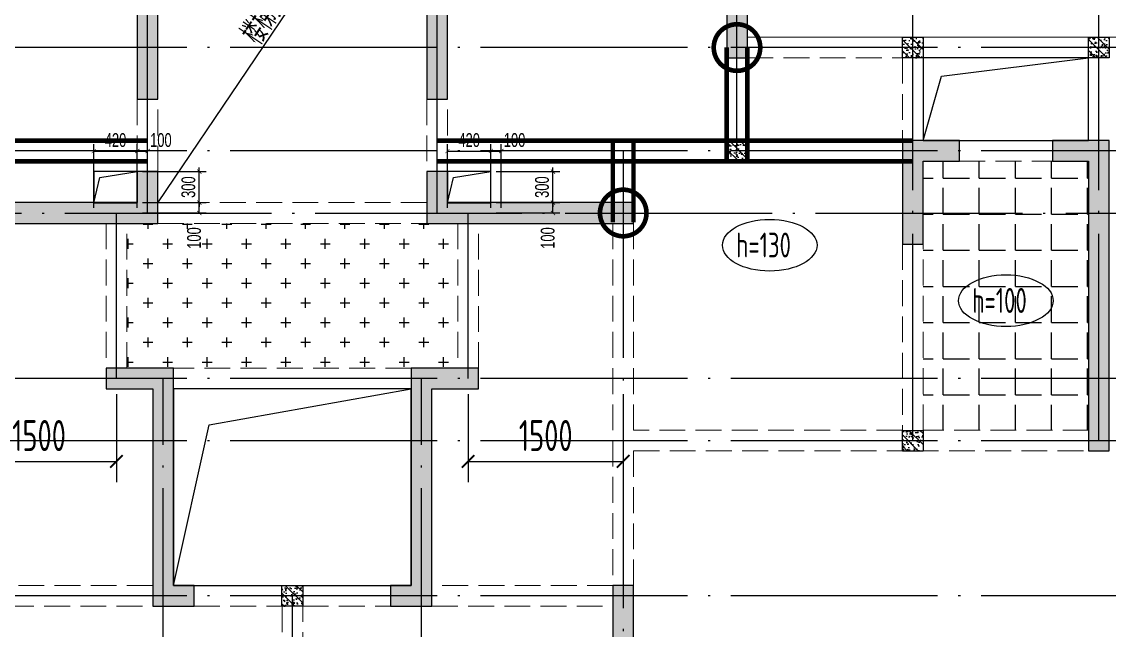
# Model space of a CAD drawing. Extents: x -1307975 to -76406, y -96289 to 379359.
# Drawn here: x -823953 to -813436, y 281936 to 287817 of the extents above; entities that cross this region are included whole.
import ezdxf

# ---------------------------------------------------------------- set-up
doc = ezdxf.new("R2010")
doc.units = 0
doc.header["$LTSCALE"] = 1000
doc.linetypes.add('DASH', pattern=[0.35, 0.25, -0.1])
doc.linetypes.add('DOTE', pattern=[2.42, 2, -0.2, 0.02, -0.2])
doc.layers.get('0').update_dxf_attribs({"linetype": 'CONTINUOUS'})
doc.layers.get('DEFPOINTS').update_dxf_attribs({"linetype": 'CONTINUOUS'})
doc.layers.add('+公共字体', color=7, linetype='CONTINUOUS', lineweight=20)
for name, color, linetype in [('A-DOTE', 10, 'DOTE'), ('ROOF', 183, 'CONTINUOUS'), ('S-B板填充', 251, 'CONTINUOUS'), ('S-B板标注', 3, 'CONTINUOUS'), ('S-B板配筋号', 7, 'CONTINUOUS'), ('S-C承台编号', 6, 'CONTINUOUS'), ('S-D洞口', 4, 'CONTINUOUS'), ('S-D洞口标注', 3, 'CONTINUOUS'), ('S-L主梁线', 4, 'DASH'), ('S-Q墙填充', 252, 'CONTINUOUS'), ('S-Q墙实线', 6, 'CONTINUOUS'), ('S-Q墙标注', 3, 'CONTINUOUS'), ('S-板正筋', 2, 'CONTINUOUS'), ('S-构造柱', 212, 'CONTINUOUS')]:
    doc.layers.add(name, color=color, linetype=linetype)
doc.layers.add('配箍校核', color=34, linetype='CONTINUOUS', plot=False)
doc.styles.add('TSSD_REIN', font='tssdeng.shx', dxfattribs={"width": 0.7, "height": 300, "bigfont": 'tssdchn.shx'})
doc.styles.add('结构文字', font='zstxt.shx', dxfattribs={"width": 0.7, "bigfont": 'zshz.shx'})
doc.dimstyles.new('STRUCK', dxfattribs={"dimtxt": 400, "dimasz": 121, "dimexe": 200, "dimexo": 150, "dimgap": 115, "dimtad": 1, "dimdec": 0, "dimdsep": 46, "dimtxsty": '结构文字', "dimblk": 'ARCHTICK', "dimcen": 400, "dimclrd": 3, "dimclre": 3, "dimclrt": 7, "dimadec": 0, "dimazin": 0, "dimtfac": 1, "dimtdec": 0, "dimtix": 1, "dimtmove": 2, "dimatfit": 3, "dimldrblk": '_DIMX', "dimfxl": 1, "dimtolj": 1, "dimtzin": 0, "dimarcsym": 0})
doc.dimstyles.new('STRUCK30', dxfattribs={"dimscale": 0.33333, "dimtxt": 400, "dimasz": 121, "dimexe": 200, "dimexo": 150, "dimgap": 115, "dimtad": 1, "dimdec": 0, "dimdsep": 46, "dimtxsty": '结构文字', "dimblk": 'ARCHTICK', "dimcen": 400, "dimclrd": 3, "dimclre": 3, "dimclrt": 7, "dimadec": 0, "dimazin": 0, "dimtfac": 1, "dimtdec": 0, "dimtix": 1, "dimtmove": 2, "dimatfit": 3, "dimldrblk": '_DIMX', "dimfxl": 1, "dimtolj": 1, "dimtzin": 0, "dimarcsym": 0})

# ---------------------------------------------------------------- blocks, each defined once
blk = doc.blocks.new('20210726.16350016')
at = {"layer": 'A-DOTE'}
for p, q in [((40700, 13100.3), (40700, 21100)), ((43500, 13100.3), (43500, 21100)), ((46400, 13700), (46400, 21100)), ((48100, 10900), (48100, 21100)), ((49900, 10900), (49900, 21100)), ((55600, 14700), (3600, 14700)), ((55600, 13700), (3600, 13700)), ((45299.8, 13700), (45300, 3600)), ((3600, 13100.3), (55600, 13100.3)), ((40400, 11500), (40400, 13100)), ((43800, 11500), (43800, 13100)), ((55600, 11500), (3600, 11500)), ((40850, 3600), (40850, 11500)), ((43350, 3600), (43350, 11500)), ((55600, 10900), (3600, 10900)), ((55600, 9400), (3600, 9400)), ((42100, 9400), (42100, 3600))]:
    blk.add_line(p, q, dxfattribs=at)
blk = doc.blocks.new('_ArchTick')
at = {"color": 0, "linetype": 'ByBlock', "const_width": 0.15}
blk.add_lwpolyline([(-0.5, -0.5), (0.5, 0.5)], dxfattribs=at)
blk = doc.blocks.new('*D936')
at = {"layer": 'DEFPOINTS', "color": 0, "transparency": 16777216}
for p in [(-819416, 286369), (-818816, 286369), (-819416, 286069)]:
    blk.add_point(p, dxfattribs=at)
at = {"layer": 'S-D洞口标注', "color": 3, "lineweight": -2, "transparency": 16777216}
for p, q in [((-819366, 286369), (-818749, 286369)), ((-818816, 286369), (-818816, 286409)), ((-818816, 286069), (-818816, 286369)), ((-819366, 286069), (-818749, 286069)), ((-818816, 286069), (-818816, 286028))]:
    blk.add_line(p, q, dxfattribs=at)
at = {"layer": 'S-D洞口标注', "color": 3, "lineweight": -2, "transparency": 16777216, "xscale": 40.33293, "yscale": 40.33293, "zscale": 40.33293}
for p, rotation in [((-818816, 286369), 270), ((-818816, 286069), 90)]:
    blk.add_blockref('_ArchTick', p, dxfattribs=dict(at, rotation=rotation))
at = {"layer": 'S-D洞口标注', "color": 7, "transparency": 16777216, "insert": (-818921, 286219), "char_height": 133.3, "attachment_point": 5, "rotation": 90, "style": '结构文字'}
blk.add_mtext('\\A1;300', dxfattribs=at)
blk = doc.blocks.new('_DIMX')
blk.add_line((-150, 0), (150, 0))
at = {"const_width": 50}
blk.add_lwpolyline([(-70, -70), (70, 70)], dxfattribs=at)
blk = doc.blocks.new('*D937')
at = {"layer": 'DEFPOINTS', "color": 0, "transparency": 16777216}
for p in [(-819416, 286568), (-819836, 285968), (-819416, 285969)]:
    blk.add_point(p, dxfattribs=at)
at = {"layer": 'S-D洞口标注', "color": 3, "lineweight": -2, "transparency": 16777216}
for p, q in [((-819836, 286018), (-819836, 286635)), ((-819416, 286019), (-819416, 286635)), ((-819836, 286568), (-819416, 286568))]:
    blk.add_line(p, q, dxfattribs=at)
at = {"layer": 'S-D洞口标注', "color": 3, "lineweight": -2, "transparency": 16777216, "xscale": 40.33293, "yscale": 40.33293, "zscale": 40.33293, "rotation": 180}
blk.add_blockref('_ArchTick', (-819836, 286568), dxfattribs=at)
at = {"layer": 'S-D洞口标注', "color": 3, "lineweight": -2, "transparency": 16777216, "xscale": 40.33293, "yscale": 40.33293, "zscale": 40.33293}
blk.add_blockref('_ArchTick', (-819416, 286568), dxfattribs=at)
at = {"layer": 'S-D洞口标注', "color": 7, "transparency": 16777216, "insert": (-819626, 286673), "char_height": 133.3, "attachment_point": 5, "style": '结构文字'}
blk.add_mtext('\\A1;420', dxfattribs=at)
blk = doc.blocks.new('*D938')
at = {"layer": 'DEFPOINTS', "color": 0, "transparency": 16777216}
for p in [(-819316, 286568), (-819416, 285969), (-819316, 285969)]:
    blk.add_point(p, dxfattribs=at)
at = {"layer": 'S-D洞口标注', "color": 3, "lineweight": -2, "transparency": 16777216}
for p, q in [((-819416, 286019), (-819416, 286635)), ((-819316, 286019), (-819316, 286635)), ((-819416, 286568), (-819316, 286568))]:
    blk.add_line(p, q, dxfattribs=at)
at = {"layer": 'S-D洞口标注', "color": 3, "lineweight": -2, "transparency": 16777216, "xscale": 40.33293, "yscale": 40.33293, "zscale": 40.33293, "rotation": 180}
blk.add_blockref('_ArchTick', (-819416, 286568), dxfattribs=at)
at = {"layer": 'S-D洞口标注', "color": 3, "lineweight": -2, "transparency": 16777216, "xscale": 40.33293, "yscale": 40.33293, "zscale": 40.33293}
blk.add_blockref('_ArchTick', (-819316, 286568), dxfattribs=at)
at = {"layer": 'S-D洞口标注', "color": 7, "transparency": 16777216, "insert": (-819187, 286673), "char_height": 133.3, "attachment_point": 5, "style": '结构文字'}
blk.add_mtext('\\A1;100', dxfattribs=at)
blk = doc.blocks.new('*D939')
at = {"layer": 'DEFPOINTS', "color": 0, "transparency": 16777216}
for p in [(-819416, 286069), (-818816, 286069), (-819416, 285969)]:
    blk.add_point(p, dxfattribs=at)
at = {"layer": 'S-D洞口标注', "color": 3, "lineweight": -2, "transparency": 16777216}
for p, q in [((-819366, 286069), (-818749, 286069)), ((-818816, 285969), (-818816, 286069)), ((-819366, 285969), (-818749, 285969))]:
    blk.add_line(p, q, dxfattribs=at)
at = {"layer": 'S-D洞口标注', "color": 3, "lineweight": -2, "transparency": 16777216, "xscale": 40.33293, "yscale": 40.33293, "zscale": 40.33293}
for p, rotation in [((-818816, 286069), 90), ((-818816, 285969), 270)]:
    blk.add_blockref('_ArchTick', p, dxfattribs=dict(at, rotation=rotation))
at = {"layer": 'S-D洞口标注', "color": 7, "transparency": 16777216, "insert": (-818866, 285727), "char_height": 133.3, "attachment_point": 5, "rotation": 90, "style": '结构文字'}
blk.add_mtext('\\A1;100', dxfattribs=at)
blk = doc.blocks.new('*D940')
at = {"layer": 'DEFPOINTS', "color": 0, "transparency": 16777216}
for p in [(-822836, 286369), (-822236, 286369), (-822836, 286069)]:
    blk.add_point(p, dxfattribs=at)
at = {"layer": 'S-D洞口标注', "color": 3, "lineweight": -2, "transparency": 16777216}
for p, q in [((-822786, 286369), (-822169, 286369)), ((-822236, 286369), (-822236, 286409)), ((-822236, 286069), (-822236, 286369)), ((-822786, 286069), (-822169, 286069)), ((-822236, 286069), (-822236, 286028))]:
    blk.add_line(p, q, dxfattribs=at)
at = {"layer": 'S-D洞口标注', "color": 3, "lineweight": -2, "transparency": 16777216, "xscale": 40.33293, "yscale": 40.33293, "zscale": 40.33293}
for p, rotation in [((-822236, 286369), 270), ((-822236, 286069), 90)]:
    blk.add_blockref('_ArchTick', p, dxfattribs=dict(at, rotation=rotation))
at = {"layer": 'S-D洞口标注', "color": 7, "transparency": 16777216, "insert": (-822341, 286219), "char_height": 133.3, "attachment_point": 5, "rotation": 90, "style": '结构文字'}
blk.add_mtext('\\A1;300', dxfattribs=at)
blk = doc.blocks.new('*D941')
at = {"layer": 'DEFPOINTS', "color": 0, "transparency": 16777216}
for p in [(-822836, 286568), (-823256, 285968), (-822836, 285969)]:
    blk.add_point(p, dxfattribs=at)
at = {"layer": 'S-D洞口标注', "color": 3, "lineweight": -2, "transparency": 16777216}
for p, q in [((-823256, 286018), (-823256, 286635)), ((-822836, 286019), (-822836, 286635)), ((-823256, 286568), (-822836, 286568))]:
    blk.add_line(p, q, dxfattribs=at)
at = {"layer": 'S-D洞口标注', "color": 3, "lineweight": -2, "transparency": 16777216, "xscale": 40.33293, "yscale": 40.33293, "zscale": 40.33293, "rotation": 180}
blk.add_blockref('_ArchTick', (-823256, 286568), dxfattribs=at)
at = {"layer": 'S-D洞口标注', "color": 3, "lineweight": -2, "transparency": 16777216, "xscale": 40.33293, "yscale": 40.33293, "zscale": 40.33293}
blk.add_blockref('_ArchTick', (-822836, 286568), dxfattribs=at)
at = {"layer": 'S-D洞口标注', "color": 7, "transparency": 16777216, "insert": (-823046, 286673), "char_height": 133.3, "attachment_point": 5, "style": '结构文字'}
blk.add_mtext('\\A1;420', dxfattribs=at)
blk = doc.blocks.new('*D942')
at = {"layer": 'DEFPOINTS', "color": 0, "transparency": 16777216}
for p in [(-822736, 286568), (-822836, 285969), (-822736, 285969)]:
    blk.add_point(p, dxfattribs=at)
at = {"layer": 'S-D洞口标注', "color": 3, "lineweight": -2, "transparency": 16777216}
for p, q in [((-822836, 286019), (-822836, 286635)), ((-822736, 286019), (-822736, 286635)), ((-822836, 286568), (-822736, 286568))]:
    blk.add_line(p, q, dxfattribs=at)
at = {"layer": 'S-D洞口标注', "color": 3, "lineweight": -2, "transparency": 16777216, "xscale": 40.33293, "yscale": 40.33293, "zscale": 40.33293, "rotation": 180}
blk.add_blockref('_ArchTick', (-822836, 286568), dxfattribs=at)
at = {"layer": 'S-D洞口标注', "color": 3, "lineweight": -2, "transparency": 16777216, "xscale": 40.33293, "yscale": 40.33293, "zscale": 40.33293}
blk.add_blockref('_ArchTick', (-822736, 286568), dxfattribs=at)
at = {"layer": 'S-D洞口标注', "color": 7, "transparency": 16777216, "insert": (-822607, 286673), "char_height": 133.3, "attachment_point": 5, "style": '结构文字'}
blk.add_mtext('\\A1;100', dxfattribs=at)
blk = doc.blocks.new('*D943')
at = {"layer": 'DEFPOINTS', "color": 0, "transparency": 16777216}
for p in [(-822836, 286069), (-822236, 286069), (-822836, 285969)]:
    blk.add_point(p, dxfattribs=at)
at = {"layer": 'S-D洞口标注', "color": 3, "lineweight": -2, "transparency": 16777216}
for p, q in [((-822786, 286069), (-822169, 286069)), ((-822236, 285969), (-822236, 286069)), ((-822786, 285969), (-822169, 285969))]:
    blk.add_line(p, q, dxfattribs=at)
at = {"layer": 'S-D洞口标注', "color": 3, "lineweight": -2, "transparency": 16777216, "xscale": 40.33293, "yscale": 40.33293, "zscale": 40.33293}
for p, rotation in [((-822236, 286069), 90), ((-822236, 285969), 270)]:
    blk.add_blockref('_ArchTick', p, dxfattribs=dict(at, rotation=rotation))
at = {"layer": 'S-D洞口标注', "color": 7, "transparency": 16777216, "insert": (-822286, 285727), "char_height": 133.3, "attachment_point": 5, "rotation": 90, "style": '结构文字'}
blk.add_mtext('\\A1;100', dxfattribs=at)
blk = doc.blocks.new('20210803.22403995')
at = {"layer": '+公共字体', "color": 2, "const_width": 45}
for points in [[(-822438, -168387, 1), (-822438, -167937, 1), (-822438, -168387, -1)], [(-823538, -169986, 1), (-823538, -169536, 1), (-823538, -169986, -1)]]:
    blk.add_lwpolyline(points, format="xyb", dxfattribs=at)
blk = doc.blocks.new('20210807.15313138')
at = {"layer": 'S-Q墙填充'}
h = blk.add_hatch(color=252, dxfattribs=at)
h.dxf.hatch_style = 1
h.paths.add_polyline_path([(97216, 67840), (97216, 68190), (97016, 68190), (97016, 67940), (96216, 67940), (96216, 67740), (97016, 67740), (97016, 66540), (97216, 66540)])
h = blk.add_hatch(color=252, dxfattribs=at)
h.dxf.hatch_style = 1
h.paths.add_polyline_path([(99816, 67840), (99816, 66540), (100016, 66540), (100016, 67740), (100815, 67740), (100815, 67940), (100016, 67940), (100016, 68190), (99816, 68190)])
h = blk.add_hatch(color=252, dxfattribs=at)
h.dxf.hatch_style = 1
h.paths.add_polyline_path([(102916, 67940), (102316, 67940), (102316, 67740), (102716, 67740), (102716, 66940), (102916, 66940)])
h = blk.add_hatch(color=252, dxfattribs=at)
h.dxf.hatch_style = 1
h.paths.add_polyline_path([(104416, 66140), (104416, 65140), (104616, 65140), (104616, 65940), (104966, 65940), (104966, 66140)])
h = blk.add_hatch(color=252, dxfattribs=at)
h.dxf.hatch_style = 1
h.paths.add_polyline_path([(106416, 66140), (105866, 66140), (105866, 65940), (106216, 65940), (106216, 63140), (106416, 63140)])
h = blk.add_hatch(color=252, dxfattribs=at)
h.dxf.hatch_style = 1
h.paths.add_polyline_path([(95216, 65340), (96816, 65340), (97216, 65340), (97216, 65840), (97016, 65840), (97016, 65540), (96816, 65540), (95216, 65540)])
h = blk.add_hatch(color=252, dxfattribs=at)
h.dxf.hatch_style = 1
h.paths.add_polyline_path([(100016, 65540), (100016, 65840), (99816, 65840), (99816, 65340), (100216, 65340), (101816, 65340), (101816, 65540), (100216, 65540)])
h = blk.add_hatch(color=252, dxfattribs=at)
h.dxf.hatch_style = 1
h.paths.add_polyline_path([(97166, 61640), (97566, 61640), (97566, 61840), (97366, 61840), (97366, 63240), (97366, 63940), (96716, 63940), (96716, 63740), (97166, 63740), (97166, 63240)])
h = blk.add_hatch(color=252, dxfattribs=at)
h.dxf.hatch_style = 1
h.paths.add_polyline_path([(99666, 61840), (99466, 61840), (99466, 61640), (99866, 61640), (99866, 63240), (99866, 63740), (100316, 63740), (100316, 63940), (99666, 63940), (99666, 63240)])
h = blk.add_hatch(color=252, dxfattribs=at)
h.dxf.hatch_style = 1
h.paths.add_polyline_path([(101816, 60640), (101816, 61840), (101616, 61840), (101616, 60640)])
at = {"layer": 'S-D洞口', "color": 5}
for points in [[(104616, 66140), (106216, 66140), (106216, 66940), (104616, 66940), (104616, 66140), (104793, 66762), (106216, 66940)], [(97366, 61840), (99666, 61840), (99666, 63740), (97366, 63740), (97366, 61840), (97712, 63393), (99666, 63740)]]:
    blk.add_lwpolyline(points, dxfattribs=at)
at = {"layer": 'S-L主梁线', "linetype": 'ByBlock', "lineweight": 18}
for p, q in [((104516, 67140), (102916, 67140)), ((106316, 67140), (104516, 67140)), ((109316, 67140), (106316, 67140)), ((104616, 66940), (106216, 66940)), ((104616, 66140), (104616, 66940)), ((106216, 66940), (106216, 66140)), ((105866, 66140), (104966, 66140)), ((97366, 63740), (99666, 63740)), ((98516, 61840), (97566, 61840)), ((99466, 61840), (98516, 61840))]:
    blk.add_line(p, q, dxfattribs=at)
at = {"layer": 'S-L主梁线', "linetype": 'DASH', "lineweight": 18}
for p, q in [((102916, 66940), (104416, 66940)), ((104416, 66940), (104416, 66140)), ((97016, 66540), (97016, 65840)), ((97216, 65840), (97216, 66540)), ((99816, 66540), (99816, 65840)), ((100016, 65840), (100016, 66540)), ((104966, 65940), (105866, 65940)), ((99816, 65540), (97216, 65540)), ((96716, 65340), (96716, 63940)), ((96916, 63940), (96916, 65340)), ((97216, 65340), (99816, 65340)), ((100116, 65340), (100116, 63940)), ((100316, 63940), (100316, 65340)), ((101616, 65340), (101616, 63240)), ((101816, 63340), (101816, 65340)), ((104416, 65140), (104416, 63340)), ((104616, 63340), (104616, 65140)), ((99666, 63940), (97366, 63940)), ((104416, 63340), (101816, 63340)), ((106216, 63340), (104616, 63340)), ((101616, 63240), (101616, 61840)), ((101816, 63140), (104516, 63140)), ((101816, 61840), (101816, 63140)), ((104516, 63140), (106216, 63140)), ((97166, 61840), (95416, 61840)), ((101616, 61840), (99866, 61840)), ((95416, 61640), (97166, 61640)), ((97566, 61640), (98416, 61640)), ((98416, 61640), (98416, 57640)), ((98616, 57640), (98616, 61640)), ((98616, 61640), (99466, 61640)), ((99866, 61640), (101616, 61640))]:
    blk.add_line(p, q, dxfattribs=at)
at = {"layer": 'S-Q墙实线'}
blk.add_lwpolyline([(97216, 67840), (97216, 68190), (97016, 68190), (97016, 67940), (96216, 67940), (96216, 67740), (97016, 67740), (97016, 66540), (97216, 66540), (97216, 67840)], dxfattribs=at)
for points in [[(99816, 67840), (99816, 66540), (100016, 66540), (100016, 67740), (100815, 67740), (100815, 67940), (100016, 67940), (100016, 68190), (99816, 68190)], [(102916, 67940), (102316, 67940), (102316, 67740), (102716, 67740), (102716, 66940), (102916, 66940)], [(104416, 66140), (104416, 65140), (104616, 65140), (104616, 65940), (104966, 65940), (104966, 66140)], [(106416, 66140), (105866, 66140), (105866, 65940), (106216, 65940), (106216, 63140), (106416, 63140)], [(95216, 65340), (96816, 65340), (97216, 65340), (97216, 65840), (97016, 65840), (97016, 65540), (96816, 65540), (95216, 65540)], [(100016, 65540), (100016, 65840), (99816, 65840), (99816, 65340), (100216, 65340), (101816, 65340), (101816, 65540), (100216, 65540)], [(97166, 61640), (97566, 61640), (97566, 61840), (97366, 61840), (97366, 63240), (97366, 63940), (96716, 63940), (96716, 63740), (97166, 63740), (97166, 63240)], [(99666, 61840), (99466, 61840), (99466, 61640), (99866, 61640), (99866, 63240), (99866, 63740), (100316, 63740), (100316, 63940), (99666, 63940), (99666, 63240)], [(101816, 60640), (101816, 61840), (101616, 61840), (101616, 60640)]]:
    blk.add_lwpolyline(points, close=True, dxfattribs=at)
blk = doc.blocks.new('20210730.02141516')
at = {"layer": 'S-构造柱'}
h = blk.add_hatch(dxfattribs=at)
h.set_pattern_fill('ARMORED', color=256, scale=15, angle=-90, style=0)
h.set_pattern_definition([(320, (-154189.41, 3278673.45), (-9.4128202, -107.5890274), [11.25, -123.75]), (265, (-154189.41, 3278673.45), (112.82882, 20.8127), [9, -99]), (10.4514, (-154190.19, 3278664.49), (103.4159313, -86.7764073), [9.5610285, -105.1713168]), (316.1842, (-154159.41, 3278673.45), (-24.827852, -160.0861573), [16.875, -185.625]), (6.6356, (-154161.48, 3278660.11), (146.117681, -140.199406), [14.341543, -157.75695]), (261.1842, (-154159.41, 3278673.45), (146.11779, -140.199292), [13.5, -148.5]), (291, (-154166.91, 3278658.45), (-60.3928336, -89.5360578), [11.25, -123.75]), (236, (-154166.91, 3278658.45), (108.7725068, -36.4972998), [9, -99]), (341.4514, (-154171.94, 3278650.99), (48.3795745, -126.0333943), [9.5610285, -105.1713168]), (307.5, (-154189.41, 3278673.454), (49.93407807, -1.8239783), [0, -97.8, 0, -100.5, 0, -99.375]), (277.5, (-154189.41, 3278673.454), (59.1617568, -39.4604306), [0, -57.3, 0, -95.55, 0, -37.875]), (237.5, (-154189.41, 3278706.904), (-3.38323076, -80.07336543), [0, -37.5, 0, -117, 0, -155.25]), (227.5, (-154189.41, 3278721.904), (15.0157473, -87.4779254), [0, -48.75, 0, -77.7, 0, -110.25]), (315, (-154189.41, 3278673.454), (53.0330086, 53.0330086), [])])
h.paths.add_polyline_path([(200, 200), (200, 0), (0, 0), (0, 200)])
blk.add_lwpolyline([(200, 200), (200, 0), (0, 0), (0, 200)], close=True, dxfattribs=at)
blk = doc.blocks.new('20210809.18285270')
at = {"layer": 'ROOF', "rotation": 359.9999999538236}
for p in [(43500, 10100), (45300, 10100), (41800, 9100), (43500, 6300), (37500, 4800)]:
    blk.add_blockref('20210730.02141516', p, dxfattribs=at)
blk = doc.blocks.new('*D967')
at = {"layer": 'DEFPOINTS', "color": 0, "transparency": 16777216}
for p in [(-824536, 284368), (-823036, 284368), (-823036, 283568)]:
    blk.add_point(p, dxfattribs=at)
at = {"layer": 'S-Q墙标注', "color": 3, "lineweight": -2, "transparency": 16777216}
for p, q in [((-824536, 284218), (-824536, 283368)), ((-823036, 284218), (-823036, 283368)), ((-824536, 283568), (-823036, 283568))]:
    blk.add_line(p, q, dxfattribs=at)
at = {"layer": 'S-Q墙标注', "color": 3, "lineweight": -2, "transparency": 16777216, "xscale": 121, "yscale": 121, "zscale": 121, "rotation": 180}
blk.add_blockref('_ArchTick', (-824536, 283568), dxfattribs=at)
at = {"layer": 'S-Q墙标注', "color": 3, "lineweight": -2, "transparency": 16777216, "xscale": 121, "yscale": 121, "zscale": 121}
blk.add_blockref('_ArchTick', (-823036, 283568), dxfattribs=at)
at = {"layer": 'S-Q墙标注', "color": 7, "transparency": 16777216, "insert": (-823786, 283818), "char_height": 300, "attachment_point": 5, "style": 'TSSD_REIN'}
blk.add_mtext('\\A1;1500', dxfattribs=at)
blk = doc.blocks.new('*D968')
at = {"layer": 'DEFPOINTS', "color": 0, "transparency": 16777216}
for p in [(-819636, 284368), (-818136, 284368), (-818136, 283568)]:
    blk.add_point(p, dxfattribs=at)
at = {"layer": 'S-Q墙标注', "color": 3, "lineweight": -2, "transparency": 16777216}
for p, q in [((-819636, 284218), (-819636, 283368)), ((-818136, 284218), (-818136, 283368)), ((-819636, 283568), (-818136, 283568))]:
    blk.add_line(p, q, dxfattribs=at)
at = {"layer": 'S-Q墙标注', "color": 3, "lineweight": -2, "transparency": 16777216, "xscale": 121, "yscale": 121, "zscale": 121, "rotation": 180}
blk.add_blockref('_ArchTick', (-819636, 283568), dxfattribs=at)
at = {"layer": 'S-Q墙标注', "color": 3, "lineweight": -2, "transparency": 16777216, "xscale": 121, "yscale": 121, "zscale": 121}
blk.add_blockref('_ArchTick', (-818136, 283568), dxfattribs=at)
at = {"layer": 'S-Q墙标注', "color": 7, "transparency": 16777216, "insert": (-818886, 283818), "char_height": 300, "attachment_point": 5, "style": 'TSSD_REIN'}
blk.add_mtext('\\A1;1500', dxfattribs=at)

msp = doc.modelspace()

# ---------------------------------------------------------------- hatches: boundary and pattern name
at = {"layer": 'S-B板填充'}
h = msp.add_hatch(dxfattribs=at)
h.set_pattern_fill('ANGLE', color=252, scale=50, style=0)
h.set_pattern_definition([(0, (-717602.05, 138224.6), (0, 349.25), [254, -95.25]), (90, (-717602.05, 138224.6), (-349.25, 2e-14), [254, -95.25])])
h.paths.add_polyline_path([(-815235.99, 286468.48), (-813635.98, 286468.48), (-813635.98, 283868.49), (-815235.99, 283868.49)])
h = msp.add_hatch(dxfattribs=at)
h.set_pattern_fill('CROSS', color=252, scale=30, style=0)
h.set_pattern_definition([(0, (-736102.05, 138224.62), (190.5, 190.5), [95.25, -285.75]), (90, (-736054.42, 138176.99), (-190.5, 190.5), [95.25, -285.75])])
h.paths.add_polyline_path([(-822936.05, 285868.75), (-819736.11, 285868.75), (-819736.11, 284468.48), (-822936.05, 284468.48)])

# ---------------------------------------------------------------- linework, layer by layer
at = {"layer": 'S-B板标注'}
for centre in [(-816719.45, 285657.42), (-814435.56, 285121.56)]:
    msp.add_ellipse(centre, major_axis=(-457.33, 0), ratio=0.54724159, dxfattribs=at)
at = {"layer": 'S-B板配筋号', "color": 1}
msp.add_lwpolyline([(-822635.54, 286067), (-820036.03, 289916.73)], dxfattribs=at)
at = {"layer": 'S-D洞口', "color": 5}
for points in [[(-815236, 286668.48), (-813635.97, 286668.48), (-813635.97, 287468.48), (-815236, 287468.48), (-815236, 286668.48), (-815058.22, 287290.7), (-813635.97, 287468.48)], [(-823255.99, 286068.76), (-822835.99, 286068.76), (-822835.99, 286368.76), (-823255.99, 286368.76), (-823255.99, 286068.76), (-823197.66, 286310.43), (-822835.99, 286368.76)], [(-819835.99, 286068.75), (-819415.99, 286068.75), (-819415.99, 286368.75), (-819835.99, 286368.75), (-819835.99, 286068.75), (-819777.65, 286310.42), (-819415.99, 286368.75)], [(-822485.99, 282368.48), (-820185.99, 282368.48), (-820185.99, 284268.48), (-822485.99, 284268.48), (-822485.99, 282368.48), (-822139.16, 283921.66), (-820185.99, 284268.48)]]:
    msp.add_lwpolyline(points, dxfattribs=at)
at = {"layer": 'S-板正筋', "color": 5, "linetype": 'DASH', "const_width": 42.86}
for points in [[(-817136, 287568.48), (-817136, 286468.48)], [(-816936, 287568.48), (-816936, 286468.48)], [(-822735.99, 286668.48), (-827336, 286668.48)], [(-819936.01, 286668.48), (-815336, 286668.48)], [(-818236.01, 285878.03), (-818236.01, 286668.48)], [(-818036, 285878.03), (-818036, 286668.48)], [(-822735.99, 286468.48), (-827336, 286468.48)], [(-819936.01, 286468.48), (-815336, 286468.48)]]:
    msp.add_lwpolyline(points, dxfattribs=at)

# ---------------------------------------------------------------- block references
at = {"layer": 'A-DOTE'}
msp.add_blockref('20210726.16350016', (-863435.99, 272868.44), dxfattribs=at)
at = {"layer": 'S-C承台编号'}
msp.add_blockref('20210803.22403995', (5402.15, 455730.02), dxfattribs=at)
at = {"layer": 'S-Q墙填充'}
msp.add_blockref('20210807.15313138', (-919851.63, 220528.94), dxfattribs=at)
at = {"layer": '配箍校核'}
msp.add_blockref('20210809.18285270', (-858936, 277368.32), dxfattribs=at)

# ---------------------------------------------------------------- texts
at = {"layer": 'S-B板标注', "color": 7, "style": 'TSSD_REIN', "width": 0.7}
for s, p in [('h=130', (-817044.14, 285539.28)), ('h=100', (-814760.25, 285003.42))]:
    msp.add_text(s, height=240, dxfattribs=at).set_placement(p)
at = {"layer": 'S-B板配筋号', "color": 1, "style": 'TSSD_REIN', "width": 0.7}
msp.add_text('楼梯另详', height=250, rotation=55.970982, dxfattribs=at).set_placement((-821645.85, 287573.12))

# ---------------------------------------------------------------- dimensions: what is measured, and where the dimension line sits
at = {"layer": 'S-D洞口标注'}
for base, p1, p2, picture, middle in [((-822835.99, 286568.16), (-823255.99, 285968.16), (-822835.99, 285968.76), '*D941', (-823045.99, 286673.16)), ((-819415.98, 286568.15), (-819835.99, 285968.15), (-819415.98, 285968.75), '*D937', (-819625.99, 286673.15))]:
    dim = msp.add_linear_dim(base=base, p1=p1, p2=p2, dimstyle='STRUCK30', dxfattribs=at)
    dim.commit()
    dim.dimension.update_dxf_attribs({"geometry": picture, "text_midpoint": middle})
for base, p1, p2, picture, middle in [((-822736, 286568.16), (-822835.99, 285968.76), (-822736, 285968.76), '*D942', (-822607.11, 286673.16)), ((-819315.99, 286568.15), (-819415.98, 285968.75), (-819315.99, 285968.75), '*D938', (-819187.11, 286673.15))]:
    dim = msp.add_linear_dim(base=base, p1=p1, p2=p2, dimstyle='STRUCK30', dxfattribs=at)
    dim.commit()
    dim.dimension.update_dxf_attribs({"geometry": picture, "text_midpoint": middle, "dimtype": 160})
for base, p1, p2, picture, middle in [((-822235.99, 286368.76), (-822835.99, 286068.76), (-822835.99, 286368.76), '*D940', (-822340.99, 286218.76)), ((-818815.98, 286368.75), (-819415.98, 286068.75), (-819415.98, 286368.75), '*D936', (-818920.98, 286218.75))]:
    dim = msp.add_linear_dim(base=base, p1=p1, p2=p2, angle=90, dimstyle='STRUCK30', dxfattribs=at)
    dim.commit()
    dim.dimension.update_dxf_attribs({"geometry": picture, "text_midpoint": middle})
for base, p1, p2, picture, middle in [((-822235.99, 286068.76), (-822835.99, 285968.76), (-822835.99, 286068.76), '*D943', (-822285.99, 285726.84)), ((-818815.98, 286068.75), (-819415.98, 285968.75), (-819415.98, 286068.75), '*D939', (-818865.98, 285726.83))]:
    dim = msp.add_linear_dim(base=base, p1=p1, p2=p2, angle=90, dimstyle='STRUCK30', dxfattribs=at)
    dim.commit()
    dim.dimension.update_dxf_attribs({"geometry": picture, "text_midpoint": middle, "dimtype": 160})
at = {"layer": 'S-Q墙标注'}
for base, p1, p2, picture, middle in [((-823035.99, 283568.48), (-824535.82, 284368.48), (-823035.99, 284368.48), '*D967', (-823785.9, 283818.48)), ((-818136.16, 283568.48), (-819635.99, 284368.48), (-818136.16, 284368.48), '*D968', (-818886.07, 283818.48))]:
    dim = msp.add_linear_dim(base=base, p1=p1, p2=p2, dimstyle='STRUCK', override={"dimtxt": 300, "dimgap": 100, "dimtxsty": 'TSSD_REIN'}, dxfattribs=at)
    dim.commit()
    dim.dimension.update_dxf_attribs({"geometry": picture, "text_midpoint": middle})

doc.saveas('drawing.dxf')
